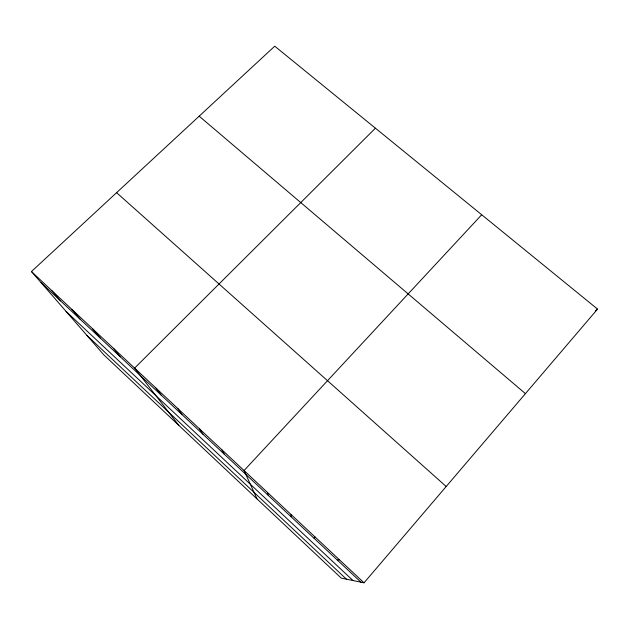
<?xml version="1.0" encoding="UTF-8"?>
<svg xmlns="http://www.w3.org/2000/svg" width="629" height="629" viewBox="0 0 629 629"><rect width="100%" height="100%" fill="white"/><g stroke="black" fill="none" stroke-linecap="round" stroke-linejoin="round"><path stroke-width="0.94" d="M291.023 516.7L291.133 514.585M364.034 582.816L597.55 309.098L274.739 46.184L31.45 271.547L103.832 354.874L341.24 578.106L364.034 582.816L31.45 271.547M314.036 538.259L315.129 537.04M481.704 214.748L244.06 470.531L257.049 498.939M375.427 128.19L134.614 368.091L178.825 425.385M595.388 310.899L597.55 309.098M337.341 560.077L339.424 559.779M199.173 116.184L525.427 393.636M116.601 192.671L446.197 486.508M41.089 282.641L360.936 582.171M66.037 311.363L352.995 580.536M86.975 335.461L346.445 579.183M51.602 290.409L60.533 300.851M71.997 309.492L80.198 319.273M92.62 328.794L100.09 337.891M113.495 348.332L120.202 356.729M155.976 388.093L161.11 395.043M177.606 408.331L181.923 414.535M199.487 428.813L202.978 434.246M221.644 449.546L224.27 454.193M267.451 492.421L268.284 495.408"/></g></svg>
